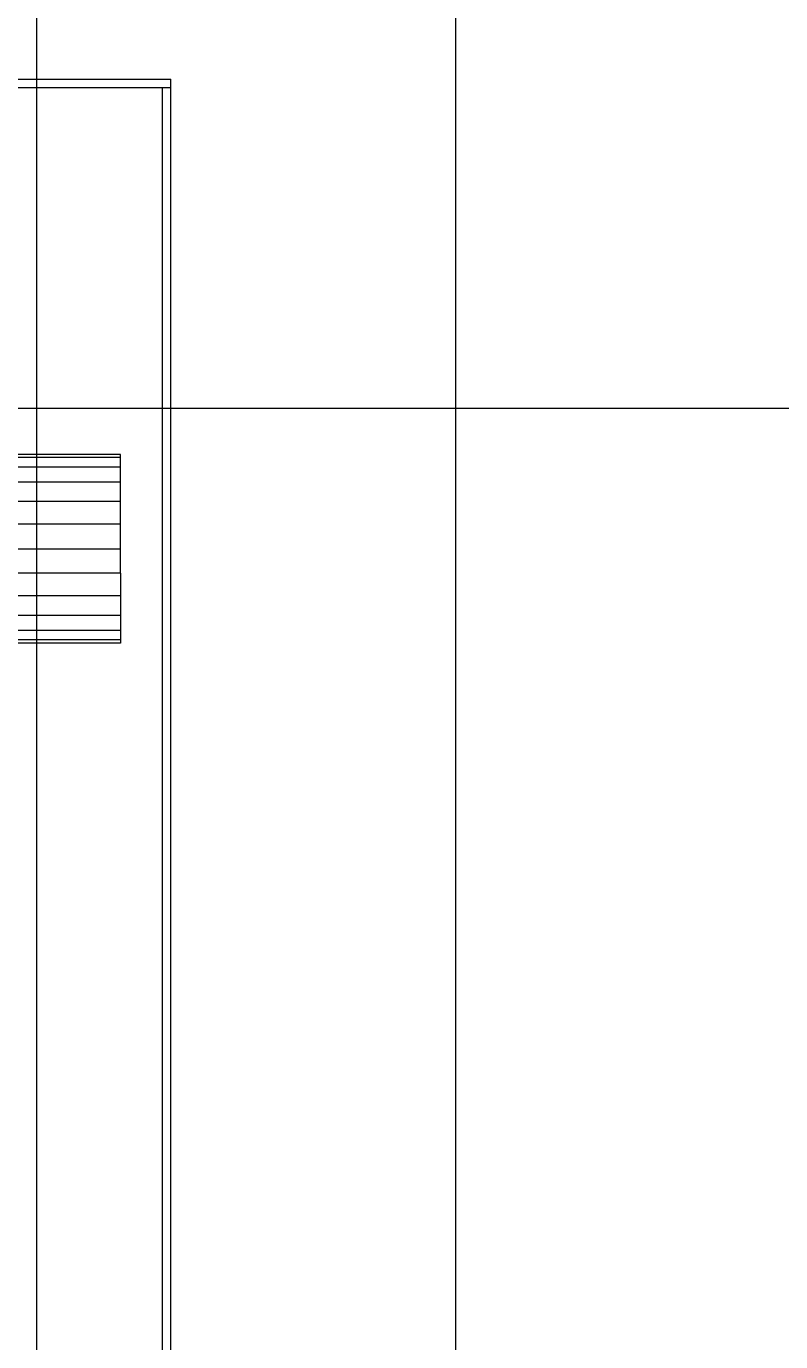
# Model space of a CAD drawing. Header units: millimetres. Extents: x -191664 to 191490, y -197311 to 10263.
# Drawn here: x 4097.5 to 4277.5, y -140092.6 to -139778.9 of the extents above; entities that cross this region are included whole.
import ezdxf

# ---------------------------------------------------------------- set-up
doc = ezdxf.new("R2010")
doc.units = ezdxf.units.MM
doc.layers.add('DET_secador_frontal', color=7, linetype='Continuous', lineweight=0)
doc.layers.add('R15_COTAS_TRANSPORTE_P', color=1, linetype='Continuous', lineweight=0)
doc.dimstyles.new('PLANTA_20', dxfattribs={"dimtxt": 50, "dimasz": 30, "dimexe": 30, "dimexo": 16, "dimgap": 20, "dimtad": 1, "dimtih": 1, "dimtoh": 1, "dimdec": 1, "dimzin": 0, "dimdsep": 46, "dimcen": 0.09, "dimadec": 0, "dimazin": 0, "dimtfac": 1, "dimtdec": 4, "dimtofl": 0, "dimtmove": 0, "dimatfit": 3, "dimfxl": 1, "dimtolj": 1, "dimtzin": 0, "dimarcsym": 0})

# ---------------------------------------------------------------- blocks, each defined once
blk = doc.blocks.new('*D133')
at = {"layer": 'Defpoints', "color": 0, "transparency": 16777216}
for p in [(439.69, -194147.98), (217.89, -194406.09), (-500, -194490), (-500, -194490), (500, -194490)]:
    blk.add_point(p, dxfattribs=at)
at = {"layer": 'R15_COTAS_TRANSPORTE_P', "color": 0, "lineweight": -2, "transparency": 16777216}
blk.add_arc((-500, -194490), 722.77, 2.37834, 17.62166, dxfattribs=at)
at = {"layer": 'R15_COTAS_TRANSPORTE_P', "color": 0, "transparency": 16777216}
for points in [[(184.12, -194272.81), (193.59, -194269.58), (179.18, -194242.8)], [(227.15, -194459.9), (217.15, -194460.11), (222.77, -194490)]]:
    blk.add_solid(points, dxfattribs=at)

msp = doc.modelspace()

# ---------------------------------------------------------------- linework, layer by layer
at = {"layer": 'DET_secador_frontal', "color": 253, "true_color": 0xa6b3ba}
for p, q in [((4100, -141525), (4100, -138560)), ((4200, -141525), (4200, -138560))]:
    msp.add_line(p, q, dxfattribs=at)
at = {"layer": 'DET_secador_frontal', "color": 55, "true_color": 0xb9a24b}
for p, q in [((4005, -139791.5), (4132, -139791.5)), ((4005, -139793.5), (4132, -139793.5)), ((4132, -139793.5), (4132, -139791.5))]:
    msp.add_line(p, q, dxfattribs=at)
at = {"layer": 'DET_secador_frontal', "color": 43, "true_color": 0xc7ad4e}
for p, q in [((4130, -139793.5), (4132, -139793.5)), ((4130, -140293.5), (4130, -139793.5)), ((4132, -140293.5), (4132, -139793.5))]:
    msp.add_line(p, q, dxfattribs=at)
at = {"layer": 'DET_secador_frontal', "color": 252, "true_color": 0x798e91}
msp.add_line((4050, -139870), (4750, -139870), dxfattribs=at)
at = {"layer": 'DET_secador_frontal', "color": 9, "true_color": 0xbcc6c9}
for p, q in [((4120, -139881), (3860, -139881)), ((4120, -139881.77), (3860, -139881.77)), ((4120, -139881.77), (4120, -139881)), ((4120, -139884.01), (4120, -139881.77)), ((4120, -139884.01), (3860, -139884.01)), ((4120, -139887.59), (4120, -139884.01)), ((4120, -139887.59), (3860, -139887.59)), ((4120, -139892.25), (4120, -139887.59)), ((4120, -139892.25), (3860, -139892.25)), ((4120, -139897.68), (4120, -139892.25)), ((4120, -139897.68), (3860, -139897.68)), ((4120, -139903.5), (4120, -139897.68)), ((3860, -139903.5), (4120, -139903.5)), ((4120, -139909.32), (4120, -139903.5)), ((4120, -139909.32), (3860, -139909.32)), ((4120, -139909.32), (4120, -139914.75)), ((4120, -139914.75), (3860, -139914.75)), ((4120, -139914.75), (4120, -139919.41)), ((4120, -139919.41), (3860, -139919.41)), ((4120, -139919.41), (4120, -139922.99)), ((4120, -139922.99), (3860, -139922.99)), ((4120, -139925.23), (3860, -139925.23)), ((4120, -139922.99), (4120, -139925.23)), ((4120, -139925.23), (4120, -139926)), ((4120, -139926), (3860, -139926))]:
    msp.add_line(p, q, dxfattribs=at)

# ---------------------------------------------------------------- dimensions: what is measured, and where the dimension line sits
at = {"layer": 'R15_COTAS_TRANSPORTE_P'}
dim = msp.add_angular_dim_2l(base=(217.89, -194406.09), line1=((-500, -194490), (500, -194490)), line2=((-500, -194490), (439.69, -194147.98)), dimstyle='PLANTA_20', dxfattribs=at)
dim.commit()
dim.dimension.update_dxf_attribs({"geometry": '*D133', "text_midpoint": (191490.46, -33543.69)})

doc.saveas('drawing.dxf')
